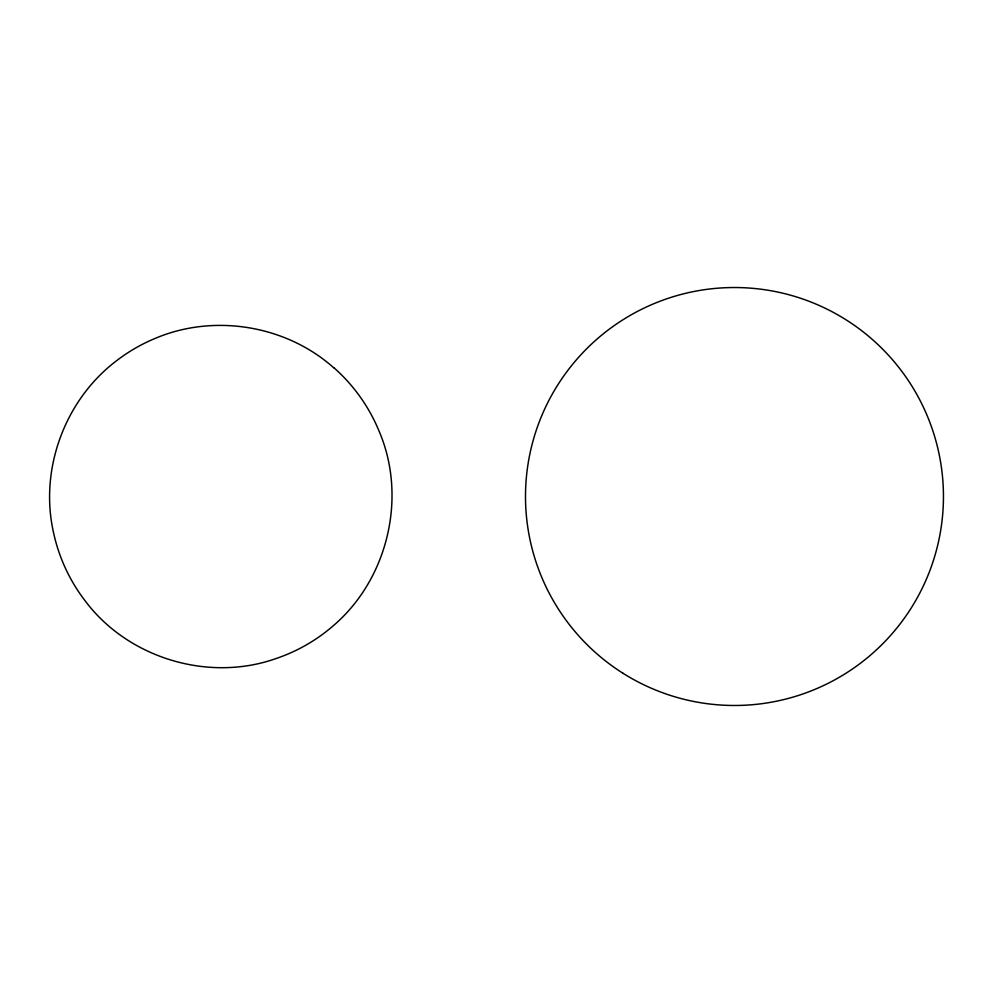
<?xml version="1.0" encoding="UTF-8"?>
<svg xmlns="http://www.w3.org/2000/svg" width="993" height="993" viewBox="0 0 993 993"><rect width="100%" height="100%" fill="white"/><g stroke="black" fill="none" stroke-linecap="round" stroke-linejoin="round"><path stroke-width="1.49" d="M333.722 367.782C286.121 325.22 214.103 313.403 155.33 338.328A170.101 169.431 -30 0 0 116.64 360.67C65.675 399.112 39.881 467.368 52.952 529.89A170.511 167.556 -86.4 0 0 85.05 600.715C127.849 658.111 208.431 682.452 275.893 658.607A165.086 159.488 -29.9 0 0 333.797 625.305C388.015 578.609 407.366 496.81 379.016 430.999A170.511 167.656 26.2 0 0 333.834 367.671M622.909 673.217A208.989 208.989 0 0 0 943.288 504.754A208.989 208.989 0 0 0 637.221 311.529A208.989 208.989 0 0 0 622.909 673.217"/></g></svg>
